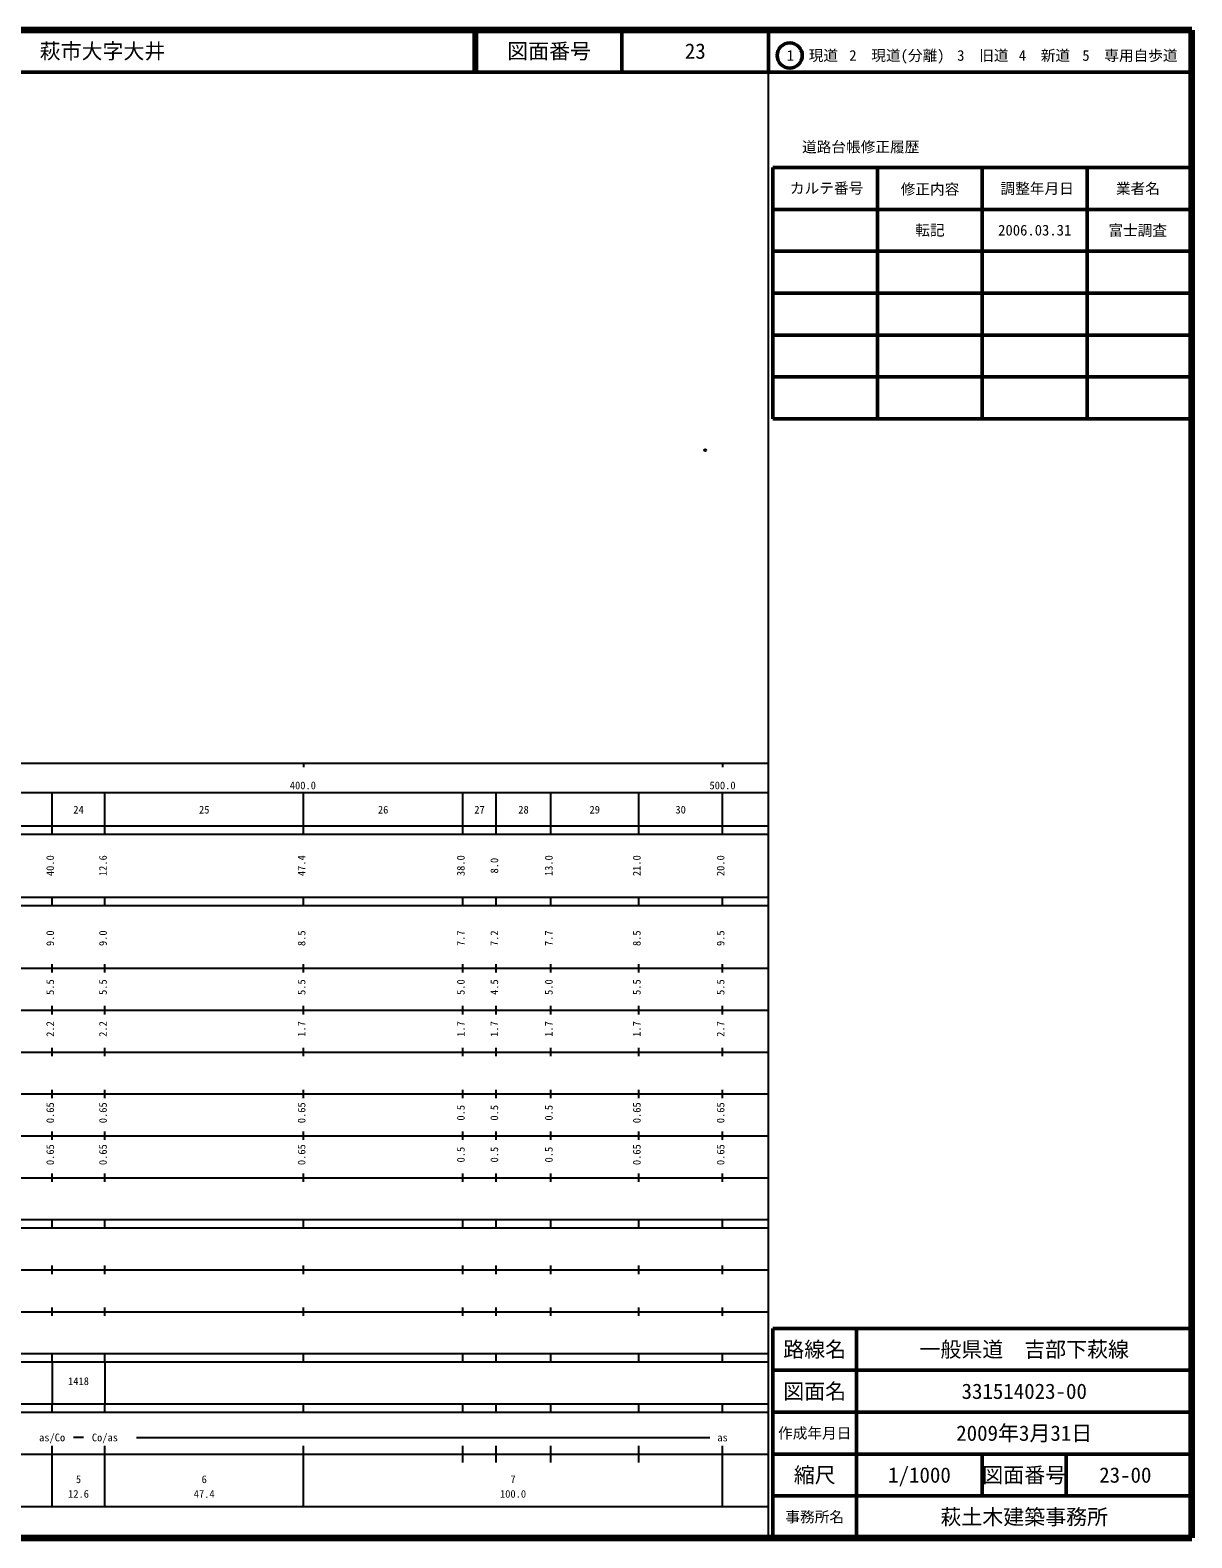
# Model space of a CAD drawing. Units: millimetres on the paper. Extents: x 40 to 680, y 20 to 380.
# Drawn here: x 402.8 to 680, y 20 to 380 of the extents above; entities that cross this region are included whole.
import ezdxf
from ezdxf.enums import TextEntityAlignment as Align

# ---------------------------------------------------------------- set-up
doc = ezdxf.new("R2010")
doc.units = ezdxf.units.MM
doc.header["$PDMODE"] = 32
doc.header["$PDSIZE"] = 0.5
doc.layers.add('M-OTRS', color=6, linetype='Continuous')
doc.layers.add('M-TTL-TXT', color=7, linetype='Continuous')
for name, color, linetype, lineweight in [('M-TTL', 2, 'Continuous', 140), ('M-TTL-BAND', 7, 'Continuous', 25), ('M-TTL-FRAM', 2, 'Continuous', 50), ('M-TTL-LINE', 7, 'Continuous', 50)]:
    doc.layers.add(name, color=color, linetype=linetype, lineweight=lineweight)
doc.styles.add('ＭＳ ゴシック', font='')
doc.styles.get('ＭＳ ゴシック').set_extended_font_data('MS Gothic')

msp = doc.modelspace()

# ---------------------------------------------------------------- linework, layer by layer
at = {"layer": 'M-OTRS'}
msp.add_point((563.84, 279.727), dxfattribs=at)
at = {"layer": 'M-TTL'}
for p, q in [((680, 380), (40, 380)), ((680, 20), (680, 380)), ((40, 20), (680, 20))]:
    msp.add_line(p, q, dxfattribs=at)
at = {"layer": 'M-TTL-BAND'}
for p, q in [((579, 20), (579, 370)), ((40, 205), (579, 205)), ((468, 205), (468, 204)), ((568, 205), (568, 204)), ((68, 198), (579, 198)), ((408, 188), (408, 198)), ((420.6, 188), (420.6, 198)), ((468, 188), (468, 198)), ((506, 188), (506, 198)), ((514, 188), (514, 198)), ((527, 188), (527, 198)), ((548, 188), (548, 198)), ((568, 188), (568, 198)), ((40, 190), (579, 190)), ((40, 188), (579, 188)), ((40, 173), (579, 173)), ((408, 171), (408, 173)), ((420.6, 171), (420.6, 173)), ((468, 171), (468, 173)), ((506, 171), (506, 173)), ((514, 171), (514, 173)), ((527, 171), (527, 173)), ((548, 171), (548, 173)), ((568, 171), (568, 173)), ((40, 171), (579, 171)), ((40, 156), (579, 156)), ((408, 155), (408, 157)), ((420.6, 155), (420.6, 157)), ((468, 155), (468, 157)), ((506, 155), (506, 157)), ((514, 155), (514, 157)), ((527, 155), (527, 157)), ((548, 155), (548, 157)), ((568, 155), (568, 157)), ((46, 146), (579, 146)), ((408, 145), (408, 147)), ((420.6, 145), (420.6, 147)), ((468, 145), (468, 147)), ((506, 145), (506, 147)), ((514, 145), (514, 147)), ((527, 145), (527, 147)), ((548, 145), (548, 147)), ((568, 145), (568, 147)), ((408, 135), (408, 137)), ((420.6, 135), (420.6, 137)), ((468, 135), (468, 137)), ((506, 135), (506, 137)), ((514, 135), (514, 137)), ((527, 135), (527, 137)), ((548, 135), (548, 137)), ((568, 135), (568, 137)), ((52, 136), (579, 136)), ((46, 126), (579, 126)), ((408, 125), (408, 127)), ((420.6, 125), (420.6, 127)), ((468, 125), (468, 127)), ((506, 125), (506, 127)), ((514, 125), (514, 127)), ((527, 125), (527, 127)), ((548, 125), (548, 127)), ((568, 125), (568, 127)), ((52, 116), (579, 116)), ((408, 115), (408, 117)), ((420.6, 115), (420.6, 117)), ((468, 115), (468, 117)), ((506, 115), (506, 117)), ((514, 115), (514, 117)), ((527, 115), (527, 117)), ((548, 115), (548, 117)), ((568, 115), (568, 117)), ((46, 106), (579, 106)), ((408, 105), (408, 107)), ((420.6, 105), (420.6, 107)), ((468, 105), (468, 107)), ((506, 105), (506, 107)), ((514, 105), (514, 107)), ((527, 105), (527, 107)), ((548, 105), (548, 107)), ((568, 105), (568, 107)), ((40, 96), (579, 96)), ((40, 94), (579, 94)), ((408, 94), (408, 96)), ((420.6, 94), (420.6, 96)), ((468, 94), (468, 96)), ((506, 94), (506, 96)), ((514, 94), (514, 96)), ((527, 94), (527, 96)), ((548, 94), (548, 96)), ((568, 94), (568, 96)), ((49, 84), (579, 84)), ((408, 83), (408, 85)), ((420.6, 83), (420.6, 85)), ((468, 83), (468, 85)), ((506, 83), (506, 85)), ((514, 83), (514, 85)), ((527, 83), (527, 85)), ((548, 83), (548, 85)), ((568, 83), (568, 85)), ((40, 74), (579, 74)), ((408, 73), (408, 75)), ((420.6, 73), (420.6, 75)), ((468, 73), (468, 75)), ((506, 73), (506, 75)), ((514, 73), (514, 75)), ((527, 73), (527, 75)), ((548, 73), (548, 75)), ((568, 73), (568, 75)), ((40, 64), (579, 64)), ((40, 62), (579, 62)), ((408, 62), (408, 64)), ((408, 62), (408, 52)), ((420.6, 62), (420.6, 64)), ((420.6, 62), (420.6, 52)), ((468, 62), (468, 64)), ((506, 62), (506, 64)), ((514, 62), (514, 64)), ((527, 62), (527, 64)), ((548, 62), (548, 64)), ((568, 62), (568, 64)), ((40, 52), (579, 52)), ((408, 50), (408, 52)), ((420.6, 50), (420.6, 52)), ((468, 50), (468, 52)), ((506, 50), (506, 52)), ((514, 50), (514, 52)), ((527, 50), (527, 52)), ((548, 50), (548, 52)), ((568, 50), (568, 52)), ((40, 50), (579, 50)), ((415.5, 44), (413.1, 44)), ((428.1, 44), (565, 44)), ((40, 40), (579, 40)), ((408, 27.5), (408, 42)), ((420.6, 27.5), (420.6, 42)), ((468, 27.5), (468, 42)), ((506, 38), (506, 42)), ((514, 38), (514, 42)), ((527, 38), (527, 42)), ((548, 38), (548, 42)), ((568, 27.5), (568, 42)), ((68, 27.5), (579, 27.5))]:
    msp.add_line(p, q, dxfattribs=at)
at = {"layer": 'M-TTL-FRAM'}
for p, q in [((580, 347.197), (580, 287.197)), ((580, 347.197), (680, 347.197)), ((580, 287.197), (680, 287.197)), ((680, 70), (580, 70)), ((580, 70), (580, 20))]:
    msp.add_line(p, q, dxfattribs=at)
at = {"layer": 'M-TTL-LINE'}
for p, q in [((508.747, 380), (508.747, 370)), ((509.247, 380), (509.247, 370)), ((543.997, 380), (543.997, 370)), ((579, 380), (579, 370)), ((40, 370), (680, 370)), ((605, 347.197), (605, 287.197)), ((630, 347.197), (630, 287.197)), ((655, 347.197), (655, 287.197)), ((580, 337.197), (680, 337.197)), ((580, 327.197), (680, 327.197)), ((580, 317.197), (680, 317.197)), ((580, 307.197), (680, 307.197)), ((580, 297.197), (680, 297.197)), ((600, 70), (600, 20)), ((680, 60), (580, 60)), ((680, 50), (580, 50)), ((680, 40), (580, 40)), ((630, 40), (630, 30)), ((650, 40), (650, 30)), ((680, 30), (580, 30))]:
    msp.add_line(p, q, dxfattribs=at)
msp.add_circle((584.031, 373.958), 3, dxfattribs=at)

# ---------------------------------------------------------------- texts
at = {"layer": 'M-TTL-BAND', "style": 'ＭＳ ゴシック'}
for s, p in [('400.0', (467.844, 198.195)), ('500.0', (568, 198.195)), ('24', (414.3, 192.405)), ('25', (444.3, 192.405)), ('26', (487, 192.405)), ('27', (510, 192.405)), ('28', (520.5, 192.405)), ('29', (537.5, 192.405)), ('30', (558, 192.405)), ('1418', (414.3, 55.953)), ('as/Co', (408, 42.5)), ('Co/as', (420.6, 42.5)), ('as', (568, 42.5)), ('5', (414.3, 32.523)), ('6', (444.3, 32.523)), ('7', (518, 32.523)), ('12.6', (414.3, 29.033)), ('47.4', (444.3, 29.033)), ('100.0', (518, 29.033))]:
    msp.add_text(s, height=1.833, dxfattribs=at).set_placement(p, align=Align.BOTTOM_CENTER)
for s, p in [('40.0', (409, 180.5)), ('12.6', (421.6, 180.5)), ('47.4', (469, 180.5)), ('38.0', (507, 180.5)), ('8.0', (515, 180.5)), ('13.0', (528, 180.5)), ('21.0', (549, 180.5)), ('20.0', (569, 180.5)), ('9.0', (409, 163.174)), ('9.0', (421.6, 163.174)), ('8.5', (469, 163.174)), ('7.7', (507, 163.174)), ('7.2', (515, 163.174)), ('7.7', (528, 163.174)), ('8.5', (549, 163.174)), ('9.5', (569, 163.174)), ('5.5', (409, 151.5)), ('5.5', (421.6, 151.5)), ('5.5', (469, 151.5)), ('5.0', (507, 151.5)), ('4.5', (515, 151.5)), ('5.0', (528, 151.5)), ('5.5', (549, 151.5)), ('5.5', (569, 151.5)), ('2.2', (409, 141.5)), ('2.2', (421.6, 141.5)), ('1.7', (469, 141.5)), ('1.7', (507, 141.5)), ('1.7', (515, 141.5)), ('1.7', (528, 141.5)), ('1.7', (549, 141.5)), ('2.7', (569, 141.5)), ('0.65', (409, 121.5)), ('0.65', (421.6, 121.5)), ('0.65', (469, 121.5)), ('0.5', (507, 121.5)), ('0.5', (515, 121.5)), ('0.5', (528, 121.5)), ('0.65', (549, 121.5)), ('0.65', (569, 121.5)), ('0.65', (409, 111.5)), ('0.65', (421.6, 111.5)), ('0.65', (469, 111.5)), ('0.5', (507, 111.5)), ('0.5', (515, 111.5)), ('0.5', (528, 111.5)), ('0.65', (549, 111.5)), ('0.65', (569, 111.5))]:
    msp.add_text(s, height=1.833, rotation=90, dxfattribs=at).set_placement(p, align=Align.BOTTOM_CENTER)
at = {"layer": 'M-TTL-TXT', "style": 'ＭＳ ゴシック'}
msp.add_text('萩市大字大井', height=3.666, dxfattribs=at).set_placement((405.024, 375), align=Align.MIDDLE_LEFT)
for s, height, p in [('図面番号', 3.666, (526.622, 375)), ('23', 3.666, (561.497, 375)), ('1\u3000現道', 2.566, (589.448, 373.958)), ('2\u3000現道(分離)', 2.566, (609.619, 373.958)), ('3\u3000旧道', 2.566, (630.121, 373.958)), ('4\u3000新道', 2.566, (644.824, 373.958)), ('5\u3000専用自歩道', 2.566, (665.228, 373.958)), ('道路台帳修正履歴', 2.566, (600.968, 352.113)), ('カルテ番号', 2.566, (592.839, 342.277)), ('修正内容', 2.566, (617.509, 342.023)), ('調整年月日', 2.566, (643.089, 342.197)), ('業者名', 2.566, (667.134, 342.197)), ('転記', 2.566, (617.5, 332.245)), ('2006.03.31', 2.566, (642.5, 332.245)), ('富士調査', 2.566, (667.077, 332.189)), ('路線名', 3.666, (590, 65)), ('路線名', 3.666, (590, 65)), ('一般県道\u3000吉部下萩線', 3.666, (640, 65)), ('図面名', 3.666, (590, 55)), ('図面名', 3.666, (590, 55)), ('331514023-00', 3.666, (640, 55)), ('2009年3月31日', 3.666, (640, 45)), ('作成年月日', 2.566, (590, 45)), ('作成年月日', 2.566, (590, 45)), ('縮尺', 3.666, (590, 35)), ('縮尺', 3.666, (590, 35)), ('1/1000', 3.666, (615, 35)), ('図面番号', 3.666, (640, 35)), ('図面番号', 3.666, (640, 35)), ('23-00', 3.666, (664.125, 35)), ('事務所名', 2.566, (590, 25)), ('事務所名', 2.566, (590, 25)), ('萩土木建築事務所', 3.666, (640, 25))]:
    msp.add_text(s, height=height, dxfattribs=at).set_placement(p, align=Align.MIDDLE_CENTER)

doc.saveas('drawing.dxf')
